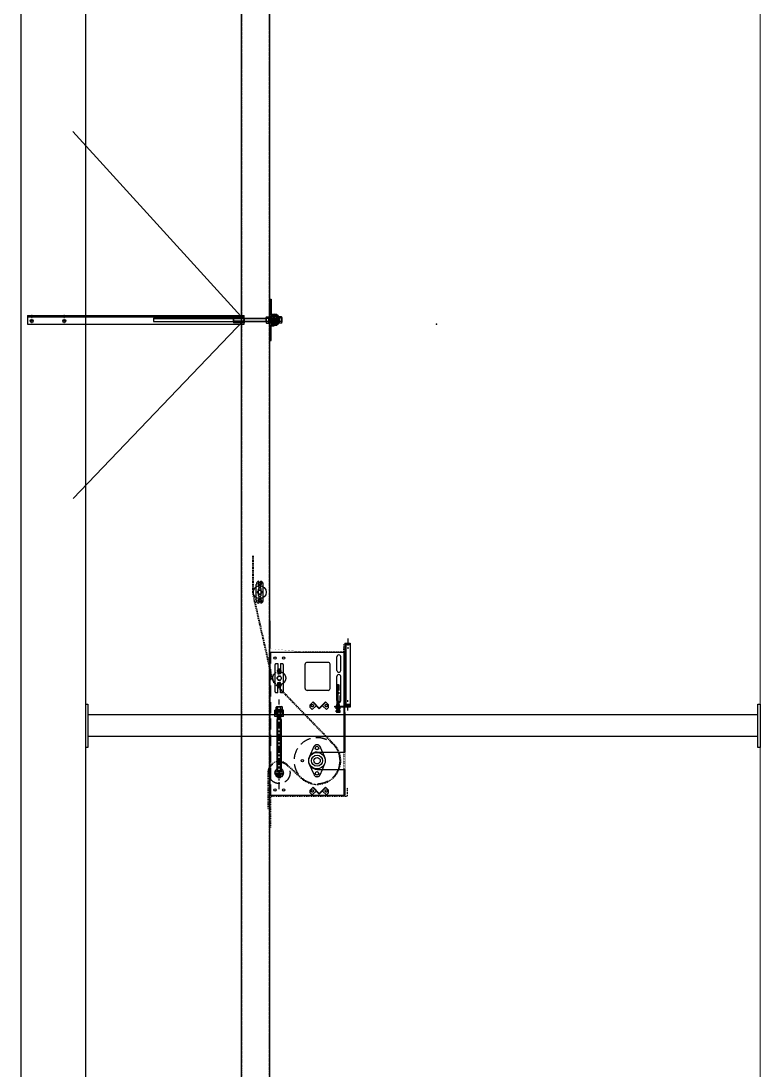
# Model space of a CAD drawing. Header units: millimetres. Extents: x -677815 to 406757, y -145898 to 39000.
# Drawn here: x 398512 to 401932, y -19998 to -15143 of the extents above; entities that cross this region are included whole.
import ezdxf

# ---------------------------------------------------------------- set-up
doc = ezdxf.new("R2010")
doc.units = ezdxf.units.MM
doc.header["$LTSCALE"] = 8
for name, pattern in [('Xref Conv Trash$0$AM_ISO08W050', [18, 12, -1.5, 3, -1.5]), ('Xref Conv Trash$0$CENTER', [7, 4, -1, 1, -1]), ('Xref Conv Trash$0$DASHDOT', [1, 0.5, -0.25, 0, -0.25]), ('Xref Conv Trash$0$HIDDEN', [9.525, 6.35, -3.175]), ('Xref Conv Trash$0$PHANTOM', [2.5, 1.25, -0.25, 0.25, -0.25, 0.25, -0.25])]:
    doc.linetypes.add(name, pattern=pattern)
for name, color, linetype, lineweight in [('Xref Conv Trash$0$A-FLOR-LEVL', 8, 'Continuous', 9), ('Xref Conv Trash$0$Center', 7, 'Xref Conv Trash$0$AM_ISO08W050', 50), ('Xref Conv Trash$0$Conv - Trash', 1, 'Continuous', 25)]:
    doc.layers.add(name, color=color, linetype=linetype, lineweight=lineweight)
doc.layers.add('Xref Conv Trash$0$M-MEZZ', color=173, linetype='Continuous')
doc.layers.add('Xref Conv Trash$0$M-MEZZ-POST', color=114, linetype='Continuous')

# ---------------------------------------------------------------- blocks, each defined once
blk = doc.blocks.new('Xref Conv Trash$0$405 Centre Drive 520lb v1.0')
at = {"linetype": 'Xref Conv Trash$0$DASHDOT'}
for p, q in [((-781.3, -9.7), (-387.5, 79.4)), ((-780.6, -12.7), (-386.8, 76.4)), ((-212, 80.2), (-380.2, 80.2)), ((-212, 77.2), (-380.2, 77.2)), ((-1216, 10), (-1384.3, 10)), ((-1216, 7), (-1384.3, 7)), ((-1469.9, -4.2), (-1323.7, -4.2)), ((-1323.7, -4.2), (-1323.7, -350.2)), ((-804, -22.1), (-1086.6, -295.1)), ((-801.9, -24.2), (-1084.5, -297.3)), ((-1178.2, -75.7), (-1240.6, -143.6)), ((-1176, -77.7), (-1238.4, -145.6)), ((-656.4, -152.8), (-656.4, -341.6)), ((-1323.7, -350.2), (-1323.7, -358.7)), ((-1323.7, -358.7), (-1283.7, -358.7)), ((-660, -341.4), (-1320, -341.4)), ((-656.4, -341.6), (-621.5, -341.6))]:
    blk.add_line(p, q, dxfattribs=at)
for p, q in [((-404.2, 51.7), (-431.6, 51.7)), ((-416.2, 63.2), (-344.2, 63.2)), ((-380.2, 58.3), (-389.8, 52.7)), ((-389.8, 52.7), (-389.8, 41.6)), ((-370.6, 52.7), (-380.2, 58.3)), ((-370.6, 41.6), (-370.6, 52.7)), ((-356.2, 51.7), (-328.8, 51.7)), ((-342.1, 54.6), (-348.5, 50.9)), ((-348.5, 50.9), (-348.5, 43.5)), ((-335.7, 50.9), (-342.1, 54.6)), ((-335.7, 43.5), (-335.7, 50.9)), ((-660, 0), (-1320, 0)), ((-1320, 0), (-1320, -346)), ((-660, -346), (-660, 0)), ((-404.2, 42.7), (-431.6, 42.7)), ((-416.2, 31.2), (-344.2, 31.2)), ((-389.8, 41.6), (-380.2, 36.1)), ((-380.2, 36.1), (-370.6, 41.6)), ((-356.2, 42.7), (-328.8, 42.7)), ((-348.5, 43.5), (-342.1, 39.8)), ((-342.1, 39.8), (-335.7, 43.5)), ((-1237.4, -37), (-1235.4, -35)), ((-1237.4, -37), (-1237.4, -49)), ((-1237.4, -37), (-1220.2, -37)), ((-1235.4, -35), (-1235.4, -51)), ((-1235.4, -35), (-1220.2, -35)), ((-1221, -43), (-1219, -43)), ((-1211.9, -43), (-1220.2, -43)), ((-1220, -44), (-1220, -42)), ((-1211.9, -34), (-970, -34)), ((-1211.9, -35), (-947.6, -35)), ((-1211.9, -37), (-947.6, -37)), ((-968, -43), (-951.6, -43)), ((-947.6, -33.4), (-947.6, -54.1)), ((-1237.4, -49), (-1235.4, -51)), ((-1237.4, -49), (-1220.2, -49)), ((-1235.4, -51), (-1220.2, -51)), ((-1211.9, -49), (-947.6, -49)), ((-1211.9, -51), (-947.6, -51)), ((-970, -52), (-1211.9, -52)), ((-835, -269), (-835, -172)), ((-826, -163), (-714, -163)), ((-705, -269), (-705, -172)), ((-1200, -218), (-1200, -346)), ((-1120, -218), (-1120, -346)), ((-1200, -243.6), (-1173.3, -253.6)), ((-1120, -243.6), (-1146.7, -253.6)), ((-826, -278), (-714, -278)), ((-882, -310), (-770, -310)), ((-882, -328), (-770, -328)), ((-809.2, -311), (-808.2, -312)), ((-809.2, -311), (-809.2, -321)), ((-808.2, -320), (-809.2, -321)), ((-808.2, -312), (-808.2, -320)), ((-742, -310), (-679, -310)), ((-742, -328), (-679, -328)), ((-1320, -343), (-1200, -343)), ((-1320, -346), (-1200, -346)), ((-1120, -343), (-660, -343)), ((-1120, -346), (-660, -346)), ((-912.5, -371), (-912.5, -346)), ((-907.5, -371), (-912.5, -371)), ((-615.5, -346), (-907.5, -346)), ((-907.5, -371), (-907.5, -346)), ((-907.5, -354.5), (-899.5, -354.5)), ((-907.5, -367.5), (-899.5, -367.5)), ((-902.5, -371), (-907.5, -371)), ((-620.5, -351), (-902.5, -351)), ((-620.5, -371), (-902.5, -371)), ((-899.5, -367.5), (-899.5, -354.5)), ((-615.5, -354.5), (-623.5, -354.5)), ((-623.5, -367.5), (-623.5, -354.5)), ((-615.5, -367.5), (-623.5, -367.5)), ((-615.5, -371), (-620.5, -371)), ((-615.5, -346), (-615.5, -371))]:
    blk.add_line(p, q)
at = {"linetype": 'Xref Conv Trash$0$HIDDEN'}
for p, q in [((-366.7, 53.7), (-393.7, 53.7)), ((-393.7, 40.7), (-366.7, 40.7)), ((-660, -3), (-1320, -3)), ((-1309.5, -186.5), (-1318.7, -195.6)), ((-1309.5, -186.5), (-1296.1, -186.5)), ((-1282.7, -199.9), (-1296.1, -186.5)), ((-1176.8, -181.7), (-1225, -203.9)), ((-1095, -203.9), (-1143.2, -181.7)), ((-914.5, -186.5), (-923.7, -195.6)), ((-914.5, -186.5), (-901.1, -186.5)), ((-887.7, -199.9), (-901.1, -186.5)), ((-1318.7, -195.6), (-1300.7, -213.7)), ((-1284.8, -197.8), (-1315.6, -228.5)), ((-1284.8, -259.3), (-1315.6, -228.5)), ((-1282.7, -199.9), (-1311.3, -228.5)), ((-1282.7, -257.2), (-1311.3, -228.5)), ((-1225, -232.1), (-1200, -243.6)), ((-1120, -243.6), (-1095, -232.1)), ((-923.7, -195.6), (-905.7, -213.7)), ((-889.8, -197.8), (-920.6, -228.5)), ((-889.8, -259.3), (-920.6, -228.5)), ((-887.7, -199.9), (-916.3, -228.5)), ((-887.7, -257.2), (-916.3, -228.5)), ((-1318.7, -261.4), (-1300.7, -243.4)), ((-1309.5, -270.6), (-1318.7, -261.4)), ((-1309.5, -270.6), (-1296.1, -270.6)), ((-1282.7, -257.2), (-1296.1, -270.6)), ((-923.7, -261.4), (-905.7, -243.4)), ((-914.5, -270.6), (-923.7, -261.4)), ((-914.5, -270.6), (-901.1, -270.6)), ((-887.7, -257.2), (-901.1, -270.6)), ((-933.4, -316), (-791.3, -316)), ((-928.1, -306.8), (-928.1, -325.2)), ((-928.1, -311), (-921, -311)), ((-928.1, -312), (-921, -312)), ((-928.1, -320), (-921, -320)), ((-928.1, -321), (-921, -321)), ((-912.5, -346), (-912.5, -301)), ((-912.5, -301), (-907.5, -301)), ((-907.5, -301), (-907.5, -346)), ((-907.5, -309.5), (-899.5, -309.5)), ((-907.5, -322.5), (-899.5, -322.5)), ((-899.5, -309.5), (-899.5, -322.5)), ((-899.5, -311), (-887.7, -311)), ((-899.5, -312), (-887.7, -312)), ((-899.5, -320), (-890.9, -320)), ((-899.5, -321), (-890.8, -321))]:
    blk.add_line(p, q, dxfattribs=at)
at = {"linetype": 'Xref Conv Trash$0$CENTER'}
for p, q in [((-1291.6, -43), (-876.7, -43)), ((-934, -26), (-931, -26)), ((-926, -26), (-923, -26)), ((-934, -60), (-931, -60)), ((-926, -60), (-923, -60)), ((-890.9, -320), (-808.2, -320)), ((-890.8, -321), (-809.2, -321)), ((-887.7, -311), (-809.2, -311)), ((-887.7, -312), (-808.2, -312)), ((-928.1, -361), (-879.4, -361)), ((-594.9, -361), (-643.6, -361))]:
    blk.add_line(p, q, dxfattribs=at)
at = {"linetype": 'Continuous'}
for p, q in [((-1220.2, -60), (-1220.2, -26)), ((-1211.9, -26), (-1211.9, -60)), ((-956, -23), (-926, -23)), ((-956, -63), (-956, -23)), ((-934, -60), (-934, -26)), ((-931, -63), (-931, -23)), ((-926, -63), (-926, -23)), ((-923, -60), (-923, -26)), ((-956, -63), (-926, -63)), ((-902.5, -371), (-902.5, -351)), ((-620.5, -351), (-620.5, -371))]:
    blk.add_line(p, q, dxfattribs=at)
for points in [[(-424.7, 43.5), (-418.3, 39.8), (-411.9, 43.5), (-411.9, 50.9), (-418.3, 54.6), (-424.7, 50.9)], [(-803.2, -47.4), (-811.2, -52), (-819.2, -47.4), (-819.2, -38.1), (-811.2, -33.5), (-803.2, -38.1)], [(-787.6, -48.5), (-778, -54.1), (-768.4, -48.5), (-768.4, -37.5), (-778, -31.9), (-787.6, -37.5)], [(-752.8, -47.4), (-744.8, -52), (-736.8, -47.4), (-736.8, -38.1), (-744.8, -33.5), (-752.8, -38.1)]]:
    blk.add_lwpolyline(points, close=True)
for points in [[(-1233.8, -31.9), (-1233.8, -35.6), (-1233.8, -50.4), (-1233.8, -54.1)], [(-1233.8, -35.6), (-1222.6, -35.6)], [(-1231.4, -28.2), (-1222.6, -28.2)], [(-1220.2, -31.9), (-1220.2, -54.1)], [(-947.6, -31.9), (-947.6, -35.6), (-947.6, -50.4), (-947.6, -54.1)], [(-947.6, -35.6), (-936.4, -35.6)], [(-945.2, -28.2), (-936.4, -28.2)], [(-934, -31.9), (-934, -54.1)], [(-923, -31.9), (-923, -35.6), (-923, -50.4), (-923, -54.1)], [(-923, -35.6), (-911.8, -35.6)], [(-920.6, -28.2), (-911.8, -28.2)], [(-909.4, -31.9), (-909.4, -54.1)], [(-846.1, -37.2), (-797.5, -37.2), (-797.5, -42.7)], [(-846.1, -48.3), (-797.5, -48.3), (-797.5, -42.7)], [(-709.9, -37.2), (-758.5, -37.2), (-758.5, -42.7)], [(-709.9, -48.3), (-758.5, -48.3), (-758.5, -42.7)], [(-1233.8, -50.4), (-1222.6, -50.4)], [(-1231.4, -57.8), (-1222.6, -57.8)], [(-947.6, -50.4), (-936.4, -50.4)], [(-945.2, -57.8), (-936.4, -57.8)], [(-923, -50.4), (-911.8, -50.4)], [(-920.6, -57.8), (-911.8, -57.8)]]:
    blk.add_lwpolyline(points)
for points in [[(-846.1, -37.2), (-846.1, -29.8, -0.414214), (-841.1, -24.8)], [(-709.9, -48.3), (-709.9, -55.7, -0.414214), (-714.9, -60.7), (-841.1, -60.7, -0.414214), (-846.1, -55.7), (-846.1, -48.3, -0.414214)], [(-841.1, -24.8), (-714.9, -24.8, -0.414214), (-709.9, -29.8), (-709.9, -37.2, -0.414214)]]:
    blk.add_lwpolyline(points, format="xyb")
at = {"linetype": 'Xref Conv Trash$0$DASHDOT', "const_width": 1.5}
for points in [[(-511.2, -2.9), (-656.4, -2.9), (-656.4, -152.9)], [(-1320.7, -351.3), (-935.7, -351.3)]]:
    blk.add_lwpolyline(points, dxfattribs=at)
at = {"linetype": 'Xref Conv Trash$0$HIDDEN'}
for points in [[(-935.1, -309.1), (-935.1, -311.4), (-935.1, -320.6), (-935.1, -322.9)], [(-935.1, -311.4), (-928.1, -311.4)], [(-935.1, -320.6), (-928.1, -320.6)], [(-933.6, -306.8), (-928.1, -306.8)], [(-933.6, -325.2), (-928.1, -325.2)], [(-921, -309.1), (-921, -311.4), (-921, -320.6), (-921, -322.9)], [(-921, -311.4), (-914, -311.4)], [(-921, -320.6), (-914, -320.6)], [(-919.5, -306.8), (-914, -306.8)], [(-919.5, -325.2), (-914, -325.2)], [(-912.5, -309.1), (-912.5, -322.9)]]:
    blk.add_lwpolyline(points, dxfattribs=at)
for centre, radius in [((-418.3, 47.2), 7.91), ((-418.3, 47.2), 6.4), ((-418.3, 47.2), 4.5), ((-418.3, 47.2), 4.5), ((-418.3, 47.2), 4.5), ((-380.2, 47.2), 30), ((-380.2, 47.2), 9.6), ((-342.1, 47.2), 7.91), ((-342.1, 47.2), 6.4), ((-342.1, 47.2), 4.5), ((-342.1, 47.2), 4.5), ((-342.1, 47.2), 4.5), ((-1295, -23), 5.5), ((-811.2, -42.7), 8), ((-811.2, -42.7), 4.5), ((-778, -43), 9.6), ((-744.8, -42.7), 8), ((-744.8, -42.7), 4.5), ((-685, -23), 5.5), ((-1295, -63), 5.5), ((-685, -63), 5.5), ((-1160, -150), 5.5), ((-1300, -196), 5.5), ((-1160, -218), 38), ((-1160, -218), 25.9), ((-905, -196), 5.5), ((-1218.5, -218), 8), ((-1160, -218), 15), ((-1101.5, -218), 8), ((-1300, -261), 5.5), ((-905, -261), 5.5)]:
    blk.add_circle(centre, radius)
for centre, radius in [((-1216, -43), 50), ((-778, -43), 30.1), ((-1300, -196), 5.5), ((-905, -196), 5.5), ((-1300, -261.1), 5.5), ((-905, -261.1), 5.5)]:
    blk.add_circle(centre, radius, dxfattribs=at)
for centre, radius, start, end in [((-416.2, 47.2), 16, 90, 163.6652), ((-404.2, 47.2), 4.5, 270, 90), ((-356.2, 47.2), 4.5, 90, 270), ((-344.2, 47.2), 16, 16.3348, 90), ((-416.2, 47.2), 16, 196.3348, 270), ((-344.2, 47.2), 16, 270, 343.6652), ((-1229.7, -31.9), 4.04, 113.991, 246.009), ((-1221.2, -43), 12.6, 144.0166, 215.9834), ((-1216, -43), 20.3, 23.2394, 133.1989), ((-1224.2, -31.9), 4.04, 293.991, 66.009), ((-1232.8, -43), 12.6, 324.0166, 35.9834), ((-943.6, -31.9), 4.04, 113.991, 246.009), ((-935, -43), 12.6, 144.0166, 215.9834), ((-938, -31.9), 4.04, 293.991, 66.009), ((-946.6, -43), 12.6, 324.0166, 35.9834), ((-919, -31.9), 4.04, 113.991, 246.009), ((-910.4, -43), 12.6, 144.0166, 215.9834), ((-913.4, -31.9), 4.04, 293.991, 66.009), ((-922, -43), 12.6, 324.0166, 35.9834), ((-811.2, -42.7), 5.5, 76.1116, 18.81), ((-744.8, -42.7), 5.5, 161.19, 103.8884), ((-1229.7, -54.1), 4.04, 113.991, 246.009), ((-1216, -43), 20.3, 226.8011, 333.6473), ((-1224.2, -54.1), 4.04, 293.991, 66.009), ((-943.6, -54.1), 4.04, 113.991, 246.009), ((-938, -54.1), 4.04, 293.991, 66.009), ((-919, -54.1), 4.04, 113.991, 246.009), ((-913.4, -54.1), 4.04, 293.991, 66.009), ((-1160, -218), 40, 0, 180), ((-826, -172), 9, 90, 180), ((-714, -172), 9, 0, 90), ((-826, -269), 9, 180, 270), ((-714, -269), 9, 270, 0), ((-882, -319), 9, 90, 270), ((-770, -319), 9, 270, 90), ((-742, -319), 9, 90, 270), ((-679, -319), 9, 270, 90)]:
    blk.add_arc(centre, radius, start, end)
for centre, radius, start, end in [((-393.7, 47.2), 6.5, 90, 270), ((-366.7, 47.2), 6.5, 270, 90), ((-1220, -43), 9, 90, 270), ((-970, -43), 9, 270, 90), ((-1160, -218), 106.5, 294.8828, 247.9394), ((-1218.5, -218), 15.5, 114.7591, 245.2409), ((-1101.5, -218), 15.5, 294.7591, 65.2409), ((-932.6, -309.1), 2.53, 113.991, 246.009), ((-927.3, -316), 7.86, 144.0166, 215.9834), ((-932.6, -322.9), 2.53, 113.991, 246.009), ((-918.5, -309.1), 2.53, 113.991, 246.009), ((-913.1, -316), 7.86, 144.0166, 215.9834), ((-918.5, -322.9), 2.53, 113.991, 246.009), ((-915, -309.1), 2.53, 293.991, 66.009), ((-920.4, -316), 7.86, 324.0166, 35.9834), ((-915, -322.9), 2.53, 293.991, 66.009)]:
    blk.add_arc(centre, radius, start, end, dxfattribs=at)
at = {"linetype": 'Xref Conv Trash$0$DASHDOT'}
for centre, radius, start, end in [((-380.2, 47.2), 33, 90, 102.7523), ((-380.2, 47.2), 30, 90, 102.7523), ((-1216, -43), 53, 319.0422, 90), ((-770.7, -56.6), 48, 102.7523, 134.0247), ((-770.7, -56.6), 45, 102.7523, 134.0247), ((-1160, -218), 109.7, 137.2907, 313.604)]:
    blk.add_arc(centre, radius, start, end, dxfattribs=at)
at = {"linetype": 'Continuous'}
for centre, radius, start, end in [((-1216, -26), 4.14, 0, 180), ((-1216, -60), 4.14, 180, 0), ((-1160, -218), 106.5, 247.9394, 292.0606)]:
    blk.add_arc(centre, radius, start, end, dxfattribs=at)
blk = doc.blocks.new('*U199')
for p, q in [((5049.9, 1715.7), (36546.9, 7369.9)), ((5073.2, 1585.8), (36570.2, 7240)), ((5073.2, 1585.8), (36570.2, 7240))]:
    blk.add_line(p, q)
at = {"linetype": 'Xref Conv Trash$0$PHANTOM'}
for p, q in [((5065.5, 1716), (36532.1, 7364.7)), ((5072.7, 1588.3), (36569.7, 7242.4))]:
    blk.add_line(p, q, dxfattribs=at)
blk = doc.blocks.new('Xref Conv Trash$0$PIVOT')
for p, q in [((-95.2, 18.7), (-95.2, 13.7)), ((-30, 18.7), (-95.2, 18.7)), ((-95.2, 13.7), (-30, 13.7)), ((-88.7, 18.7), (-88.7, 13.7)), ((-63.7, 18.7), (-63.7, 13.7)), ((-26.8, 10.5), (-26.8, -1.6)), ((-21.8, 10.5), (-21.8, -1.5)), ((21.8, 10.5), (21.8, -1.5)), ((26.8, 10.5), (26.8, -1.6)), ((95.2, 18.7), (29.9, 18.7)), ((95.2, 13.7), (29.9, 13.7)), ((63.6, 18.7), (63.6, 13.7)), ((88.6, 18.7), (88.6, 13.7)), ((95.2, 18.7), (95.2, 13.7))]:
    blk.add_line(p, q)
for centre, radius, start, end in [((-30, 10.5), 8.2, 0, 90), ((-30, 10.5), 3.2, 0, 90), ((29.9, 10.5), 8.2, 90, 180), ((29.9, 10.5), 3.2, 90, 180), ((0, 0), 26.8, 183.5004, 356.4996), ((0, 0), 21.8, 183.8813, 356.1187)]:
    blk.add_arc(centre, radius, start, end)
blk = doc.blocks.new('*U205')
for p, q in [((-20, 1122), (-20, 119)), ((20, 1122), (-20, 1122)), ((20, 1122), (20, 119)), ((20, 1109), (14, 1109)), ((20, 1095), (14, 1095)), ((20, 959), (14, 959)), ((20, 945), (14, 945)), ((-8, 537.9), (-7, 538.9)), ((-8, 537.9), (-8, 18.1)), ((-8, 537.9), (8, 537.9)), ((-7, 538.9), (-7, 18.1)), ((7, 538.9), (-7, 538.9)), ((7, 538.9), (7, 18.1)), ((8, 537.9), (7, 538.9)), ((8, 537.9), (8, 18.1)), ((-14, 120.2), (-14, 167.8)), ((10.2, 169), (-10.3, 169)), ((-6.5, 120.2), (-6.5, 167.8)), ((6.5, 120.2), (6.5, 167.8)), ((14, 120.2), (14, 167.8)), ((-20, 119), (20, 119)), ((10.2, 119), (-10.3, 119)), ((-8, 2.5), (-8, 0.9)), ((-7, 2.5), (-7, 1.3)), ((7, 2.5), (7, 1.3)), ((8, 2.5), (8, 0.9)), ((-8, -3.5), (-8, -33.9)), ((-8, -38.3), (-8, -39.9)), ((-7, -3), (-7, -34.4)), ((-7, -38.7), (-7, -39.9)), ((7, -3), (7, -34.4)), ((7, -38.7), (7, -39.9)), ((8, -3.5), (8, -33.9)), ((8, -38.3), (8, -39.9))]:
    blk.add_line(p, q)
at = {"linetype": 'Continuous'}
blk.add_line((14, 1122), (14, 119), dxfattribs=at)
at = {"linetype": 'Xref Conv Trash$0$CENTER', "lineweight": 13}
for p, q in [((-14.9, 1102), (4.9, 1102)), ((-5, 1092.1), (-5, 1111.9)), ((9.9, 1102), (23.8, 1102)), ((-15, 952), (4.9, 952)), ((-5.1, 942.1), (-5.1, 961.9)), ((9.9, 952), (23.8, 952))]:
    blk.add_line(p, q, dxfattribs=at)
at = {"linetype": 'Xref Conv Trash$0$HIDDEN', "lineweight": 13}
for p, q in [((-9, 0.5), (-9, -4)), ((9, 0.5), (9, -4)), ((-9, -33.4), (-9, -37.9)), ((9, -33.4), (9, -37.9))]:
    blk.add_line(p, q, dxfattribs=at)
for points in [[(15, 2.5), (-15, 2.5), (-15, 4.5), (15, 4.5)], [(-15, -39.9), (15, -39.9), (15, -41.9), (-15, -41.9)]]:
    blk.add_lwpolyline(points, close=True)
for points in [[(-14.8, 15.7), (-14.8, 6.9)], [(-11.1, 18.1), (-7.4, 18.1), (7.4, 18.1), (11.1, 18.1)], [(-7.4, 15.7), (-7.4, 6.9)], [(7.4, 15.7), (7.4, 6.9)], [(14.8, 15.7), (14.8, 6.9)], [(-14.8, -53.1), (-14.8, -41.9)], [(-7.4, -53.1), (-7.4, -41.9)], [(7.4, -53.1), (7.4, -41.9)], [(14.8, -53.1), (14.8, -41.9)], [(11.1, -55.5), (7.4, -55.5), (-7.4, -55.5), (-11.1, -55.5)]]:
    blk.add_lwpolyline(points)
for centre, radius in [((-5, 1102), 7), ((-5.1, 952), 7), ((0, -18.7), 21.2), ((0, -18.7), 17.2)]:
    blk.add_circle(centre, radius)
for centre, radius, start, end in [((-11.1, 14.1, 35.3), 4.04, 23.991, 156.009), ((-11.1, 8.5, 35.3), 4.04, 203.991, 336.009), ((0, 5.5, 35.3), 12.6, 54.0166, 125.9834), ((0, 17.1, 35.3), 12.6, 234.0166, 305.9834), ((11.1, 14.1, 35.3), 4.04, 23.991, 156.009), ((11.1, 8.5, 35.3), 4.04, 203.991, 336.009), ((-11.1, -51.5, 35.3), 4.04, 203.991, 336.009), ((0, -42.9, 35.3), 12.6, 234.0166, 305.9834), ((11.1, -51.5, 35.3), 4.04, 203.991, 336.009)]:
    blk.add_arc(centre, radius, start, end)
for centre, major_axis, ratio in [((-10.3, 167.8), (-3.75, 0), 0.324182), ((0, 120.2), (6.5, 0), 0.187028), ((10.2, 120.2), (3.75, 0), 0.324182)]:
    blk.add_ellipse(centre, major_axis=major_axis, ratio=ratio, start_param=3.141593, end_param=6.283185)
at = {"extrusion": (0, 0, -1)}
for centre, major_axis, ratio in [((0, 167.8), (6.5, 0), 0.187028), ((10.2, 167.8), (3.75, 0), 0.324182), ((-10.3, 120.2), (-3.75, 0), 0.324182)]:
    blk.add_ellipse(centre, major_axis=major_axis, ratio=ratio, start_param=3.141593, end_param=6.283185, dxfattribs=at)
blk.add_point((-20, -770.9))
at = {"layer": 'Xref Conv Trash$0$Center', "lineweight": 50}
for q in [(0, 1.5), (-20.2, -18.7), (20.2, -18.7), (0, -38.9)]:
    blk.add_line((0, -18.7), q, dxfattribs=at)
at = {"color": 5}
blk.add_blockref('Xref Conv Trash$0$PIVOT', (0, -18.7), dxfattribs=at)
blk = doc.blocks.new('Xref Conv Trash')
at = {"layer": 'Xref Conv Trash$0$A-FLOR-LEVL', "linetype": 'Continuous'}
blk.add_line((401931.6, 10636.8), (401931.6, -123289.7), dxfattribs=at)
at = {"layer": 'Xref Conv Trash$0$Conv - Trash'}
for p, q in [((399544.6, -16526.2), (398750.9, -15654.5)), ((399544.6, -16526.2), (398752.3, -17352.3)), ((399531.6, -16532.6), (399663.6, -16532.6))]:
    blk.add_line(p, q, dxfattribs=at)
at = {"layer": 'Xref Conv Trash$0$M-MEZZ'}
blk.add_lwpolyline([(398811.6, -41931.3), (398811.6, -10431.6), (398511.6, -10431.6), (398511.6, -41931.3)], close=True, dxfattribs=at)
at = {"layer": 'Xref Conv Trash$0$M-MEZZ-POST'}
for p, q in [((401921.6, -18354.6), (398821.6, -18354.6)), ((401921.6, -18454.6), (398821.6, -18454.6))]:
    blk.add_line(p, q, dxfattribs=at)
for points in [[(398811.6, -18304.6), (398821.6, -18304.6), (398821.6, -18504.6), (398811.6, -18504.6)], [(401921.6, -18304.6), (401931.6, -18304.6), (401931.6, -18504.6), (401921.6, -18504.6)]]:
    blk.add_lwpolyline(points, close=True, dxfattribs=at)
at = {"layer": 'Xref Conv Trash$0$Conv - Trash'}
for name, p, rotation in [('*U199', (400328.1, -40094.1), 79.82297319294562), ('*U205', (399663.6, -16526.2), 90), ('Xref Conv Trash$0$405 Centre Drive 520lb v1.0', (399663.6, -17406.3), 89.99999999993338)]:
    blk.add_blockref(name, p, dxfattribs=dict(at, rotation=rotation))

msp = doc.modelspace()

# ---------------------------------------------------------------- block references
msp.add_blockref('Xref Conv Trash', (0, 0))

doc.saveas('drawing.dxf')
